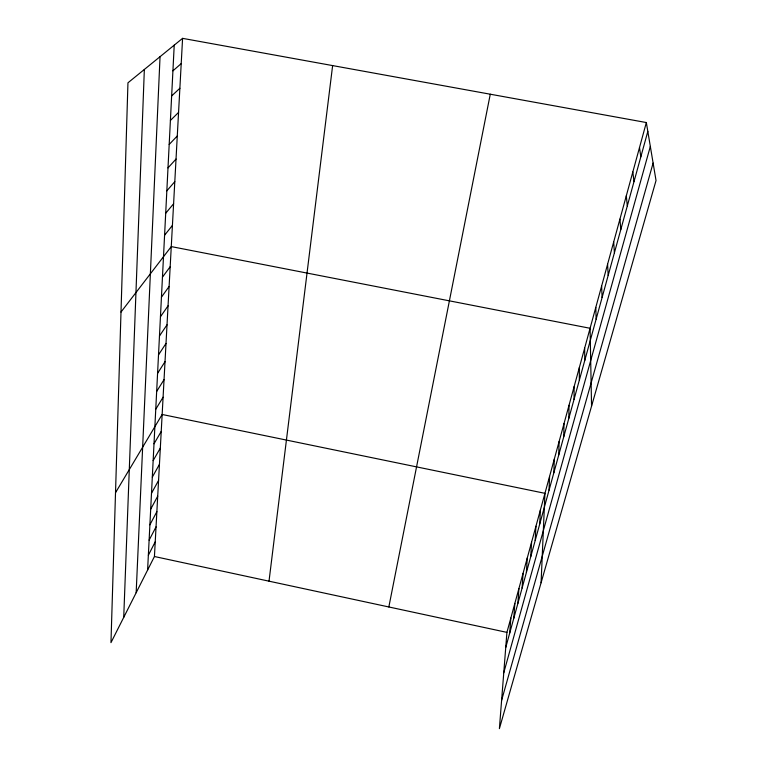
<?xml version="1.0" encoding="UTF-8"?>
<svg xmlns="http://www.w3.org/2000/svg" width="767" height="767" viewBox="0 0 767 767"><rect width="100%" height="100%" fill="white"/><g stroke="black" fill="none" stroke-linecap="round" stroke-linejoin="round"><path stroke-width="1.15" d="M574.042 399.386L574.128 386.626M568.846 418.274L569.018 405.292M563.745 436.787L564.013 423.595M558.75 454.936L559.105 441.543M553.851 472.721L554.292 459.136M123.727 617.368L144.349 69.461M549.047 490.161L549.575 476.393M136.162 592.728L160.044 56.691M541.09 582.767L544.944 493.325L162.153 414.477L115.52 492.692M539.728 524.034L540.399 509.94M147.6 570.063L174.224 45.157M535.193 540.495L535.941 526.239M182.584 38.35L127.955 82.807L110.966 642.65L154.435 556.516L182.584 38.35L646.341 122.547L656.034 180.523L499.394 728.65L506.92 632.382L646.341 122.547M530.745 556.641L531.569 542.25M526.383 572.489L527.274 557.954M522.106 588.04L523.056 573.38M517.898 603.313L518.914 588.529M513.775 618.307L514.839 603.408M509.719 633.034L510.841 618.02M269.016 581.175L332.629 65.588M388.84 606.965L490.276 94.216M505.741 647.492L647.827 131.397M503.756 672.793L650.33 146.42M501.608 700.348L653.11 163.074M148.357 555.25L155.241 541.818M149.114 540.169L156.046 526.871M149.891 524.829L156.88 511.656M150.687 509.211L157.714 496.182M151.492 493.306L158.577 480.42M152.317 477.112L159.44 464.38M153.151 460.612L160.332 448.053M154.004 443.805L161.233 431.418M155.759 409.242L163.093 397.22M156.66 391.458L164.052 379.627M157.58 373.328L165.02 361.708M158.52 354.853L166.017 343.443M159.469 336.004L167.024 324.825M160.447 316.771L168.059 305.841M161.444 297.165L169.104 286.484M162.46 277.146L170.178 266.734M120.994 312.064L171.271 246.59L590.082 328.286L591.558 406.146M164.579 235.229L172.431 225.393M165.691 213.274L173.601 203.754M166.832 190.839L174.799 181.654M167.992 167.906L176.026 159.066M169.181 144.455L177.282 135.989M170.399 120.477L178.567 112.394M171.645 95.942L179.881 88.263M172.92 70.842L181.213 63.594M154.435 556.516L506.92 632.382M639.505 147.542L640.819 156.823M632.833 171.971L633.983 181.654M626.303 195.825L627.31 205.911M619.928 219.151L620.791 229.601M613.686 241.95L614.415 252.755M607.589 264.251L608.183 275.382M601.625 286.062L602.095 297.5M595.796 307.404L596.132 319.139M584.655 348.132L584.77 360.413M579.334 367.575L579.353 380.096"/></g></svg>
